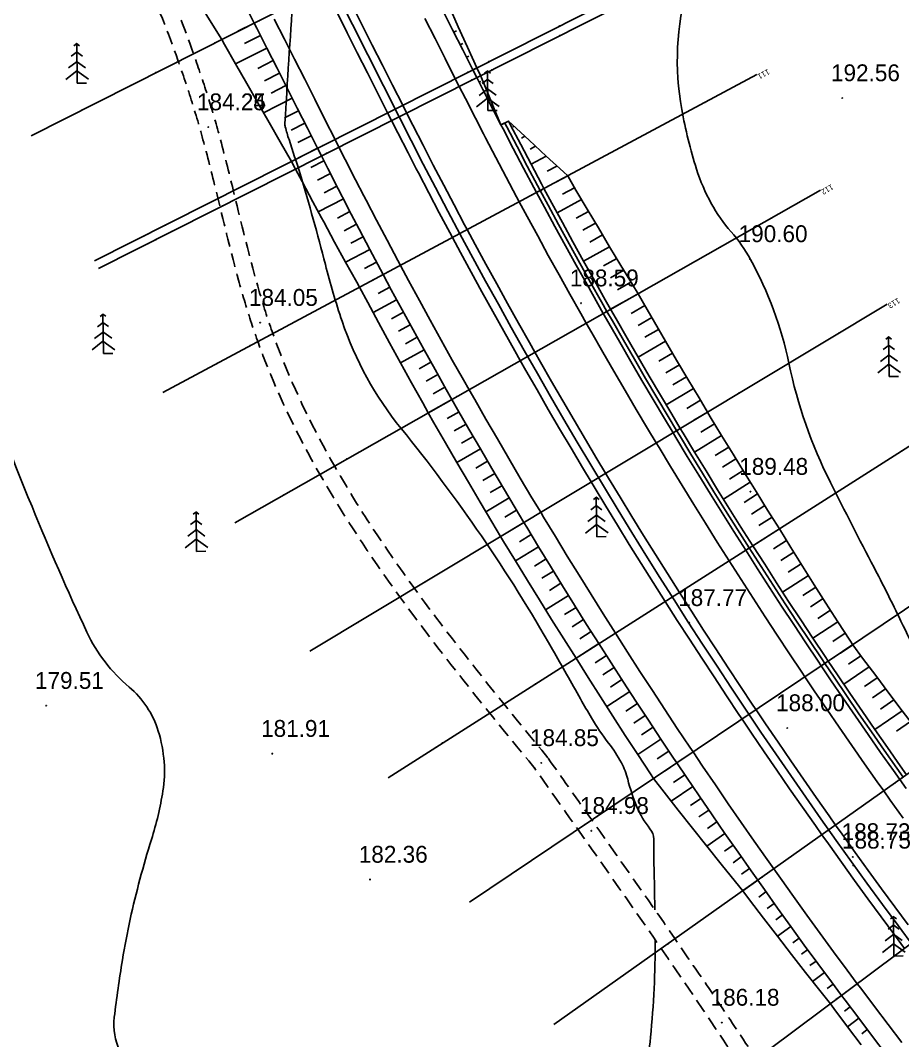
# Model space of a CAD drawing. Extents: x -83928 to -81707, y 15464 to 18601.
# Drawn here: x -82587.1 to -82429.9, y 15934.9 to 16116.6 of the extents above; entities that cross this region are included whole.
import ezdxf
from ezdxf.enums import TextEntityAlignment as Align

# ---------------------------------------------------------------- set-up
doc = ezdxf.new("R2010")
doc.units = 0
doc.header["$MEASUREMENT"] = 0
for name, pattern in [('ACAD_ISO03W100', [30, 12, -18]), ('INTERROMPU', [0.75, 0.5, -0.25]), ('TIRETPTx2', [2, 1, -0.5, 0, -0.5])]:
    doc.linetypes.add(name, pattern=pattern)
doc.layers.add('ACCE', color=4, linetype='INTERROMPU', lineweight=25)
for name, color, linetype in [('ALT', 7, 'Continuous'), ('ASSIETTE', 3, 'Continuous'), ('AXE_EN_PLAN', 1, 'Continuous'), ('CHAUSSEE_EXT', 5, 'Continuous'), ('CHAUSSEE_INT', 5, 'Continuous'), ('CNiv_1', 1, 'Continuous'), ('ECOULEMENT', 160, 'ACAD_ISO03W100'), ('FONDS_DE_FOSSE', 4, 'Continuous'), ('FOSSES', 3, 'Continuous'), ('LIMITE', 40, 'INTERROMPU'), ('PLATE-FORME', 6, 'Continuous'), ('POINTS', 3, 'Continuous'), ('POINTS_PROFILS', 1, 'Continuous'), ('PROFILS', 7, 'Continuous'), ('Talus', 5, 'Continuous'), ('USL', 2, 'Continuous')]:
    doc.layers.add(name, color=color, linetype=linetype)

# ---------------------------------------------------------------- blocks, each defined once
blk = doc.blocks.new('T10')
at = {"layer": 'USL'}
for p, q in [((0.024, 2.783), (-0.495, 2.402)), ((0.024, 3.531), (-0.257, 3.325)), ((-0.024, 3.531), (0.257, 3.325)), ((-0.024, 2.783), (0.495, 2.402)), ((0, 0), (0, 3.5)), ((0.024, 1.941), (-0.766, 1.362)), ((-0.024, 1.941), (0.766, 1.362)), ((-1.004, 0.339), (-0.024, 1.1)), ((-0.024, 1.1), (1.013, 0.339)), ((0, 0), (0.83, 0))]:
    blk.add_line(p, q, dxfattribs=at)

msp = doc.modelspace()

# ---------------------------------------------------------------- linework, layer by layer
at = {"layer": 'ACCE', "linetype": 'INTERROMPU', "ltscale": 5}
for points, knots in [([(-82493.12, 15985.25, 183.4), (-82498.87, 15992.28, 183.5), (-82504.61, 15999.29, 183.61), (-82515.47, 16013.36, 183.81), (-82520.61, 16020.41, 183.91), (-82527.32, 16030.79, 184.06), (-82529.27, 16033.98, 184.1), (-82534.8, 16043.69, 184.24), (-82538.06, 16050.33, 184.33), (-82541.65, 16059.53, 184.45), (-82542.49, 16061.88, 184.48), (-82544.04, 16066.65, 184.54), (-82544.75, 16069.07, 184.57), (-82546.75, 16076.41, 184.67), (-82547.93, 16081.39, 184.73), (-82549.93, 16089.58, 184.84), (-82550.72, 16092.77, 184.88), (-82552.23, 16098.3, 184.95), (-82552.92, 16100.65, 184.98), (-82554.38, 16105.32, 185.04), (-82555.16, 16107.64, 185.07), (-82557.59, 16114.56, 185.16), (-82559.36, 16119.11, 185.22), (-82565.04, 16132.62, 185.4), (-82569.31, 16141.4, 185.52), (-82575.02, 16152.37, 185.67), (-82576.26, 16154.71, 185.7), (-82578.77, 16159.37, 185.77), (-82580.05, 16161.69, 185.8), (-82582.64, 16166.25, 185.86), (-82583.96, 16168.5, 185.89), (-82585.43, 16170.88, 185.93), (-82585.53, 16171.04, 185.93), (-82585.63, 16171.2, 185.93)], [0, 0, 0, 0, 26.518646, 26.518646, 52.482608, 52.482608, 63.823763, 63.823763, 86.506074, 86.506074, 94.189676, 94.189676, 101.873279, 101.873279, 117.240484, 117.240484, 127.00578, 127.00578, 134.269767, 134.269767, 141.533755, 141.533755, 156.06173, 156.06173, 185.117681, 185.117681, 193.065079, 193.065079, 201.012477, 201.012477, 208.758807, 208.758807, 209.308859, 209.308859, 209.308859, 209.308859]), ([(-82495.44, 15983.35, 183.39), (-82501.18, 15990.36, 183.49), (-82506.92, 15997.39, 183.59), (-82517.95, 16011.65, 183.8), (-82523.22, 16018.9, 183.9), (-82530.06, 16029.52, 184.05), (-82532, 16032.71, 184.1), (-82537.53, 16042.44, 184.23), (-82540.8, 16049.11, 184.32), (-82544.42, 16058.37, 184.44), (-82545.27, 16060.73, 184.47), (-82546.82, 16065.5, 184.54), (-82547.53, 16067.91, 184.57), (-82549.54, 16075.18, 184.66), (-82550.7, 16080.08, 184.72), (-82552.66, 16088.12, 184.83), (-82553.44, 16091.27, 184.87), (-82554.96, 16096.95, 184.94), (-82555.7, 16099.48, 184.97), (-82557.27, 16104.52, 185.04), (-82558.11, 16107.02, 185.07), (-82560.76, 16114.48, 185.17), (-82562.7, 16119.39, 185.23), (-82568.4, 16132.67, 185.41), (-82572.43, 16140.93, 185.52), (-82576.67, 16149.04, 185.64)], [0, 0, 0, 0, 26.462073, 26.462073, 52.900417, 52.900417, 64.07725, 64.07725, 86.430915, 86.430915, 93.946764, 93.946764, 101.462612, 101.462612, 116.494309, 116.494309, 126.21831, 126.21831, 134.169969, 134.169969, 142.121627, 142.121627, 158.024945, 158.024945, 185.58706, 185.58706, 185.58706, 185.58706]), ([(-82317.57, 15737.24, 179.87), (-82318.07, 15737.47, 179.87), (-82318.58, 15737.7, 179.87), (-82320.23, 15738.47, 179.89), (-82321.36, 15739, 179.9), (-82324.69, 15740.65, 179.93), (-82326.81, 15741.81, 179.95), (-82329.64, 15743.74, 179.98), (-82330.51, 15744.39, 179.99), (-82332.16, 15745.79, 180.01), (-82332.95, 15746.52, 180.03), (-82335.22, 15748.85, 180.06), (-82336.6, 15750.55, 180.09), (-82340.73, 15756.43, 180.17), (-82343.07, 15761.1, 180.23), (-82347.42, 15770.94, 180.37), (-82349.43, 15776.11, 180.43), (-82352.63, 15783.39, 180.53), (-82353.65, 15785.6, 180.56), (-82355.77, 15789.94, 180.62), (-82356.87, 15792.08, 180.65), (-82360.27, 15798.4, 180.74), (-82362.67, 15802.49, 180.79), (-82370.2, 15814.45, 180.96), (-82375.64, 15822.02, 181.07), (-82385.36, 15834.7, 181.25), (-82389.54, 15839.91, 181.33), (-82397.85, 15850.16, 181.48), (-82401.98, 15855.2, 181.55), (-82408.9, 15863.84, 181.68), (-82411.72, 15867.42, 181.73), (-82420.03, 15878.29, 181.89), (-82425.34, 15885.73, 181.99), (-82435.73, 15900.85, 182.21), (-82440.8, 15908.53, 182.31), (-82449.09, 15921.13, 182.49), (-82452.31, 15926.04, 182.56), (-82458.02, 15934.65, 182.68), (-82460.49, 15938.36, 182.74), (-82465.47, 15945.73, 182.84), (-82467.99, 15949.4, 182.89), (-82475.56, 15960.38, 183.05), (-82480.67, 15967.64, 183.15), (-82488.21, 15978.32, 183.3), (-82490.63, 15981.75, 183.35), (-82493.06, 15985.17, 183.4)], [0.219627, 0.219627, 0.219627, 0.219627, 1.863411, 1.863411, 5.590233, 5.590233, 13.043878, 13.043878, 16.565189, 16.565189, 20.0865, 20.0865, 27.129122, 27.129122, 42.799001, 42.799001, 58.46888, 58.46888, 65.433144, 65.433144, 72.397407, 72.397407, 86.325933, 86.325933, 114.182986, 114.182986, 134.289069, 134.289069, 153.981964, 153.981964, 167.775839, 167.775839, 195.36359, 195.36359, 222.951341, 222.951341, 240.529051, 240.529051, 253.848759, 253.848759, 267.168466, 267.168466, 293.807882, 293.807882, 306.40243, 306.40243, 306.40243, 306.40243]), ([(-82386.09, 15830.7, 181.21), (-82391.42, 15837.53, 181.3), (-82396.91, 15844.24, 181.4), (-82405.26, 15854.52, 181.55), (-82408.14, 15858.07, 181.6), (-82413.57, 15864.92, 181.7), (-82416.12, 15868.21, 181.75), (-82421.14, 15874.87, 181.85), (-82423.6, 15878.23, 181.9), (-82430.88, 15888.43, 182.04), (-82435.6, 15895.34, 182.14), (-82444.63, 15908.86, 182.33), (-82448.96, 15915.47, 182.42), (-82456.53, 15926.97, 182.59), (-82459.76, 15931.87, 182.65), (-82469.56, 15946.48, 182.86), (-82476.23, 15956.1, 183), (-82487.13, 15971.61, 183.22), (-82491.32, 15977.52, 183.3), (-82495.51, 15983.44, 183.39)], [118.183492, 118.183492, 118.183492, 118.183492, 144.370034, 144.370034, 158.158021, 158.158021, 170.683564, 170.683564, 183.209108, 183.209108, 208.260195, 208.260195, 231.895085, 231.895085, 249.47743, 249.47743, 284.642121, 284.642121, 306.40243, 306.40243, 306.40243, 306.40243])]:
    msp.add_open_spline(points, degree=3, knots=knots, dxfattribs=at)
at = {"layer": 'ASSIETTE'}
for points in [[(-82554.89, 16119.18), (-82552.78, 16115.77), (-82551.2, 16113.2), (-82550.71, 16112.33), (-82548.72, 16108.86), (-82546.73, 16105.38), (-82544.74, 16101.9), (-82542.76, 16098.43), (-82540.77, 16094.95), (-82538.78, 16091.47), (-82538.07, 16090.11), (-82536.89, 16087.89), (-82534.97, 16084.29), (-82533.43, 16081.43), (-82533.43, 16081.42), (-82533.03, 16080.69), (-82531.08, 16077.1), (-82529.12, 16073.53), (-82527.14, 16069.95), (-82526.64, 16069.06), (-82525.2, 16066.36), (-82523.27, 16062.77), (-82521.32, 16059.18), (-82519.36, 16055.6), (-82517.39, 16052.03), (-82515.4, 16048.47), (-82514.4, 16046.69), (-82513.39, 16044.91), (-82511.36, 16041.37), (-82509.32, 16037.84), (-82507.26, 16034.31), (-82505.19, 16030.79), (-82503.11, 16027.29), (-82501.54, 16024.66), (-82501.01, 16023.79), (-82498.89, 16020.3), (-82496.75, 16016.82), (-82494.6, 16013.35), (-82492.44, 16009.89), (-82490.26, 16006.44), (-82488.07, 16003), (-82485.9, 15999.54), (-82483.71, 15996.09), (-82481.52, 15992.65), (-82479.31, 15989.22), (-82477.08, 15985.8), (-82474.84, 15982.39), (-82474.28, 15981.53), (-82472.4, 15979.11), (-82469.88, 15975.89), (-82467.35, 15972.68), (-82464.8, 15969.48), (-82462.25, 15966.29), (-82459.68, 15963.11), (-82458.39, 15961.53), (-82457.16, 15959.9), (-82454.69, 15956.66), (-82452.21, 15953.43), (-82449.71, 15950.21), (-82447.2, 15947), (-82444.68, 15943.79), (-82442.78, 15941.4), (-82442.17, 15940.58), (-82439.74, 15937.32), (-82437.29, 15934.07)], [(-82510.7, 16119.11), (-82509.05, 16115.46), (-82507.4, 16111.81), (-82505.75, 16108.17), (-82505.11, 16106.76), (-82504.18, 16104.52), (-82502.67, 16100.87), (-82501.45, 16097.98), (-82500.12, 16098.67), (-82499.49, 16098.08), (-82496.45, 16095.24), (-82493.4, 16092.41), (-82490.33, 16089.61), (-82489.57, 16088.91), (-82488.09, 16086.37), (-82486.11, 16082.99), (-82484.11, 16079.63), (-82482.11, 16076.27), (-82480.09, 16072.92), (-82478.05, 16069.57), (-82477.03, 16067.9), (-82476.06, 16066.21), (-82474.11, 16062.82), (-82472.15, 16059.44), (-82470.17, 16056.07), (-82468.18, 16052.7), (-82466.18, 16049.34), (-82464.67, 16046.83), (-82464.17, 16045.99), (-82462.15, 16042.64), (-82460.12, 16039.3), (-82458.07, 16035.97), (-82456.02, 16032.65), (-82453.95, 16029.33), (-82451.86, 16026.02), (-82449.81, 16022.7), (-82447.74, 16019.38), (-82445.65, 16016.07), (-82443.56, 16012.77), (-82441.45, 16009.47), (-82439.32, 16006.19), (-82438.79, 16005.37), (-82437.05, 16003.01), (-82434.71, 15999.87), (-82432.36, 15996.74), (-82430, 15993.62), (-82427.63, 15990.51)]]:
    msp.add_lwpolyline(points, dxfattribs=at)
at = {"layer": 'AXE_EN_PLAN'}
msp.add_lwpolyline([(-83020.09, 17089.73), (-82519.61, 16099.44)], dxfattribs=at)
msp.add_lwpolyline([(-82519.61, 16099.44, 0.151465), (-82107.9, 15673.66)], format="xyb", dxfattribs=at)
at = {"layer": 'CHAUSSEE_EXT'}
for points in [[(-82541.83, 16116.82), (-82540.03, 16113.25), (-82538.23, 16109.68), (-82536.42, 16106.11), (-82534.62, 16102.54), (-82532.81, 16098.97), (-82531.01, 16095.4), (-82530.32, 16094.03), (-82529.19, 16091.8), (-82527.35, 16088.2), (-82525.87, 16085.34), (-82525.87, 16085.34), (-82525.49, 16084.6), (-82523.62, 16081.01), (-82521.74, 16077.43), (-82519.84, 16073.85), (-82519.36, 16072.96), (-82517.92, 16070.29), (-82515.99, 16066.73), (-82514.05, 16063.18), (-82512.1, 16059.63), (-82510.12, 16056.1), (-82508.14, 16052.57), (-82507.14, 16050.81), (-82506.14, 16049.05), (-82504.13, 16045.54), (-82502.1, 16042.03), (-82500.06, 16038.54), (-82498.01, 16035.05), (-82495.94, 16031.57), (-82494.38, 16028.97), (-82493.85, 16028.1), (-82491.76, 16024.64), (-82489.65, 16021.18), (-82487.52, 16017.74), (-82485.39, 16014.3), (-82483.23, 16010.87), (-82481.07, 16007.45), (-82478.89, 16004.04), (-82476.7, 16000.63), (-82474.49, 15997.24), (-82472.27, 15993.86), (-82470.04, 15990.48), (-82467.79, 15987.11), (-82467.23, 15986.27), (-82465.53, 15983.75), (-82463.26, 15980.4), (-82460.97, 15977.06), (-82458.67, 15973.73), (-82456.36, 15970.41), (-82454.03, 15967.1), (-82452.86, 15965.45), (-82451.69, 15963.8), (-82449.34, 15960.5), (-82446.97, 15957.22), (-82444.59, 15953.94), (-82442.2, 15950.68), (-82439.79, 15947.42), (-82437.98, 15944.99), (-82437.37, 15944.18), (-82434.94, 15940.94), (-82432.5, 15937.72), (-82430.04, 15934.5)], [(-82515, 16116.93), (-82513.2, 16113.36), (-82511.39, 16109.79), (-82509.59, 16106.22), (-82508.9, 16104.85), (-82507.8, 16102.68), (-82506, 16099.16), (-82504.56, 16096.37), (-82504.56, 16096.37), (-82504.19, 16095.65), (-82502.36, 16092.15), (-82500.52, 16088.65), (-82498.66, 16085.16), (-82498.2, 16084.29), (-82496.8, 16081.68), (-82494.91, 16078.2), (-82493.02, 16074.73), (-82491.11, 16071.27), (-82489.18, 16067.82), (-82487.25, 16064.38), (-82486.27, 16062.66), (-82485.29, 16060.94), (-82483.33, 16057.51), (-82481.35, 16054.09), (-82479.36, 16050.68), (-82477.35, 16047.27), (-82475.33, 16043.88), (-82473.81, 16041.33), (-82473.3, 16040.49), (-82471.25, 16037.11), (-82469.19, 16033.73), (-82467.12, 16030.37), (-82465.03, 16027.01), (-82462.93, 16023.67), (-82460.82, 16020.33), (-82458.69, 16017), (-82456.55, 16013.67), (-82454.4, 16010.36), (-82452.23, 16007.06), (-82450.05, 16003.76), (-82447.85, 16000.47), (-82447.3, 15999.65), (-82445.65, 15997.19), (-82443.43, 15993.92), (-82441.19, 15990.66), (-82438.95, 15987.41), (-82436.69, 15984.17), (-82434.42, 15980.94), (-82433.28, 15979.32), (-82432.13, 15977.71), (-82429.84, 15974.5)]]:
    msp.add_lwpolyline(points, dxfattribs=at)
at = {"layer": 'CHAUSSEE_INT'}
for points in [[(-82527.98, 16119.34), (-82526.18, 16115.77), (-82524.37, 16112.2), (-82522.57, 16108.63), (-82520.77, 16105.06), (-82518.96, 16101.49), (-82518.27, 16100.12), (-82517.16, 16097.92), (-82515.34, 16094.37), (-82513.88, 16091.54), (-82513.88, 16091.54), (-82513.51, 16090.82), (-82511.66, 16087.27), (-82509.8, 16083.74), (-82507.93, 16080.21), (-82507.46, 16079.33), (-82506.04, 16076.69), (-82504.14, 16073.18), (-82502.22, 16069.68), (-82500.29, 16066.18), (-82498.35, 16062.69), (-82496.39, 16059.21), (-82495.4, 16057.47), (-82494.42, 16055.74), (-82492.43, 16052.27), (-82490.43, 16048.82), (-82488.42, 16045.37), (-82486.39, 16041.92), (-82484.35, 16038.49), (-82482.81, 16035.92), (-82482.29, 16035.07), (-82480.22, 16031.65), (-82478.14, 16028.24), (-82476.05, 16024.84), (-82473.94, 16021.45), (-82471.81, 16018.07), (-82469.68, 16014.69), (-82467.53, 16011.33), (-82465.36, 16007.97), (-82463.19, 16004.62), (-82461, 16001.28), (-82458.79, 15997.95), (-82456.58, 15994.63), (-82456.02, 15993.8), (-82454.35, 15991.31), (-82452.1, 15988.01), (-82449.85, 15984.71), (-82447.58, 15981.43), (-82445.29, 15978.15), (-82443, 15974.88), (-82441.85, 15973.25), (-82440.69, 15971.62), (-82438.37, 15968.37), (-82436.03, 15965.13), (-82433.68, 15961.9), (-82431.32, 15958.68), (-82428.95, 15955.47)], [(-82530.66, 16117.98), (-82528.86, 16114.41), (-82527.05, 16110.84), (-82525.25, 16107.27), (-82523.44, 16103.7), (-82521.64, 16100.13), (-82520.94, 16098.76), (-82519.83, 16096.56), (-82518.01, 16093), (-82516.55, 16090.16), (-82516.55, 16090.16), (-82516.17, 16089.44), (-82514.32, 16085.88), (-82512.45, 16082.34), (-82510.57, 16078.8), (-82510.1, 16077.92), (-82508.68, 16075.27), (-82506.77, 16071.75), (-82504.85, 16068.23), (-82502.91, 16064.73), (-82500.96, 16061.23), (-82499, 16057.73), (-82498.01, 16055.99), (-82497.02, 16054.25), (-82495.03, 16050.78), (-82493.02, 16047.31), (-82491, 16043.85), (-82488.97, 16040.4), (-82486.92, 16036.95), (-82485.38, 16034.38), (-82484.86, 16033.52), (-82482.79, 16030.09), (-82480.7, 16026.67), (-82478.6, 16023.26), (-82476.48, 16019.86), (-82474.35, 16016.47), (-82472.21, 16013.08), (-82470.05, 16009.71), (-82467.88, 16006.34), (-82465.7, 16002.98), (-82463.5, 15999.63), (-82461.29, 15996.29), (-82459.07, 15992.96), (-82458.51, 15992.13), (-82456.83, 15989.63), (-82454.58, 15986.32), (-82452.32, 15983.01), (-82450.04, 15979.72), (-82447.75, 15976.43), (-82445.45, 15973.15), (-82444.29, 15971.52), (-82443.13, 15969.88), (-82440.8, 15966.62), (-82438.46, 15963.37), (-82436.11, 15960.13), (-82433.74, 15956.9), (-82431.36, 15953.68), (-82429.56, 15951.27)]]:
    msp.add_lwpolyline(points, dxfattribs=at)
at = {"layer": 'CNiv_1'}
for points, elevation in [([(-82474.05, 15958.17, 0.000734), (-82474.22, 15967.61, -0.004276), (-82474.25, 15970.5, -0.001081), (-82474.25, 15970.62, 0.001029), (-82474.25, 15970.75, 0.172165), (-82474.91, 15972.59, -0.072151), (-82477.25, 15976.5, -0.038655), (-82478.87, 15981.41, 0.063918), (-82480, 15984.33, 0.040448), (-82482.28, 15987.84, -0.031145), (-82485.33, 15992.33, -0.005852), (-82487.28, 15995.71, 0.002258), (-82492.25, 16004.5, 0.040601), (-82519.25, 16043.92, -0.089645), (-82529.75, 16063, -0.018683), (-82532.74, 16073.12, 0.011774), (-82537.25, 16089.25, 0.006719), (-82539.21, 16095.36, -0.018264), (-82539.88, 16097.62, -0.077586), (-82539.94, 16098.27, -0.002235), (-82538.5, 16120.75, -0.057423)], 185), ([(-82380.5, 15934, -0.008902), (-82404.1, 15950.64, -0.033392), (-82410, 15955.6, -0.242807), (-82413.42, 15965.63, 0.156365), (-82416, 15981.33, 0.005887), (-82421.33, 15991.45, -0.011494), (-82424, 15996.67, -0.001304), (-82427.45, 16003.84, 0.001428), (-82430.6, 16010.4, 0.007953), (-82435, 16019.13, -0.004578), (-82442.75, 16034.25, -0.064599), (-82450.17, 16055.53, 0.07404), (-82457, 16074, 0.053807), (-82460.46, 16078.95, -0.052659), (-82464, 16084, -0.050769), (-82466.62, 16090.1, -0.030692), (-82469.25, 16100.75, -0.115049), (-82468.19, 16122.77, 0.104142)], 190), ([(-82589.5, 15911.5, 0.002395), (-82563.14, 15911.06, 0.004171), (-82548, 15911, 1.353142), (-82553.57, 15928.83, -0.64486), (-82570.33, 15939, -0.010194), (-82568.89, 15949.22, -0.014196), (-82567.5, 15956.5, -0.021776), (-82563.71, 15970.68, 0.035986), (-82561.67, 15979.33, 0.059687), (-82561.45, 15984.49, 0.054906), (-82562.5, 15990, 0.145128), (-82567.7, 15997.83, -0.109777), (-82575.2, 16007.6, -0.012141), (-82584.99, 16029.98, -0.009703), (-82596, 16058.5, -0.003598)], 180), ([(-82419.33, 15872.46, 0.127088), (-82430.09, 15873.3, -0.241008), (-82440, 15876.33, -0.034583), (-82452.02, 15889.73, 0.030548), (-82465.5, 15905, 0.000711), (-82466.11, 15905.61, -0.001129), (-82466.5, 15906, -0.076884), (-82472.78, 15914.62, -0.100607), (-82475, 15922.5, -0.043809), (-82474.83, 15935.46, 0.025733), (-82473.98, 15952.81)], 185)]:
    msp.add_lwpolyline(points, format="xyb", dxfattribs=dict(at, elevation=elevation))
at = {"layer": 'ECOULEMENT', "linetype": 'TIRETPTx2'}
msp.add_spline([(-82582.95, 16157.35, 185.75), (-82594.27, 16144.79, 185.64), (-82616.74, 16136.7, 185.61), (-82623.88, 16119.36, 185.43), (-82650.12, 16097.94, 185.25), (-82688.75, 16074.01, 185.08), (-82721.95, 16061.69, 185.04)], degree=3, dxfattribs=at)
at = {"layer": 'FONDS_DE_FOSSE'}
for points in [[(-82554.89, 16119.18), (-82552.78, 16115.77), (-82551.2, 16113.2), (-82550.71, 16112.33), (-82548.72, 16108.86), (-82546.73, 16105.38), (-82544.74, 16101.9), (-82542.76, 16098.43), (-82540.77, 16094.95), (-82538.78, 16091.47), (-82538.07, 16090.11), (-82536.89, 16087.89), (-82534.97, 16084.29), (-82533.43, 16081.43), (-82533.43, 16081.42), (-82533.03, 16080.69), (-82531.08, 16077.1), (-82529.12, 16073.53), (-82527.14, 16069.95), (-82526.64, 16069.06), (-82525.2, 16066.36), (-82523.27, 16062.77), (-82521.32, 16059.18), (-82519.36, 16055.6), (-82517.39, 16052.03), (-82515.4, 16048.47), (-82514.4, 16046.69), (-82513.39, 16044.91), (-82511.36, 16041.37), (-82509.32, 16037.84), (-82507.26, 16034.31), (-82505.19, 16030.79), (-82503.11, 16027.29), (-82501.54, 16024.66), (-82501.01, 16023.79), (-82498.89, 16020.3), (-82496.75, 16016.82), (-82494.6, 16013.35), (-82492.44, 16009.89), (-82490.26, 16006.44), (-82488.07, 16003), (-82485.9, 15999.54), (-82483.71, 15996.09), (-82481.52, 15992.65), (-82479.31, 15989.22), (-82477.08, 15985.8), (-82474.84, 15982.39), (-82474.28, 15981.53), (-82472.4, 15979.11), (-82469.88, 15975.89), (-82467.35, 15972.68), (-82464.8, 15969.48), (-82462.25, 15966.29), (-82459.68, 15963.11), (-82458.39, 15961.53), (-82457.16, 15959.9), (-82454.69, 15956.66), (-82452.21, 15953.43), (-82449.71, 15950.21), (-82447.2, 15947), (-82444.68, 15943.79), (-82442.78, 15941.4), (-82442.17, 15940.58), (-82439.74, 15937.32), (-82437.29, 15934.07)], [(-82510.7, 16119.11), (-82509.05, 16115.46), (-82507.4, 16111.81), (-82505.75, 16108.17), (-82505.11, 16106.76), (-82504.18, 16104.52), (-82502.67, 16100.87), (-82501.45, 16097.98), (-82500.78, 16098.32), (-82500.41, 16097.61), (-82498.59, 16094.12), (-82496.76, 16090.63), (-82494.92, 16087.16), (-82494.45, 16086.29), (-82493.05, 16083.69), (-82491.18, 16080.23), (-82489.29, 16076.78), (-82487.39, 16073.34), (-82485.48, 16069.9), (-82483.55, 16066.47), (-82482.58, 16064.76), (-82481.6, 16063.05), (-82479.65, 16059.63), (-82477.68, 16056.23), (-82475.69, 16052.83), (-82473.7, 16049.44), (-82471.68, 16046.06), (-82470.17, 16043.52), (-82469.66, 16042.68), (-82467.62, 16039.31), (-82465.57, 16035.96), (-82463.51, 16032.61), (-82461.43, 16029.27), (-82459.34, 16025.93), (-82457.23, 16022.61), (-82455.11, 16019.29), (-82452.98, 16015.98), (-82450.84, 16012.68), (-82448.68, 16009.39), (-82446.51, 16006.11), (-82444.32, 16002.84), (-82443.78, 16002.02), (-82442.13, 15999.57), (-82439.92, 15996.32), (-82437.69, 15993.07), (-82435.46, 15989.83), (-82433.21, 15986.61), (-82430.95, 15983.39), (-82429.81, 15981.78)]]:
    msp.add_lwpolyline(points, dxfattribs=at)
at = {"layer": 'FOSSES'}
for points in [[(-82554.89, 16119.18), (-82552.78, 16115.77), (-82551.2, 16113.2), (-82550.71, 16112.33), (-82548.72, 16108.86), (-82546.73, 16105.38), (-82544.74, 16101.9), (-82542.76, 16098.43), (-82540.77, 16094.95), (-82538.78, 16091.47), (-82538.07, 16090.11), (-82536.89, 16087.89), (-82534.97, 16084.29), (-82533.43, 16081.43), (-82533.43, 16081.42), (-82533.03, 16080.69), (-82531.08, 16077.1), (-82529.12, 16073.53), (-82527.14, 16069.95), (-82526.64, 16069.06), (-82525.2, 16066.36), (-82523.27, 16062.77), (-82521.32, 16059.18), (-82519.36, 16055.6), (-82517.39, 16052.03), (-82515.4, 16048.47), (-82514.4, 16046.69), (-82513.39, 16044.91), (-82511.36, 16041.37), (-82509.32, 16037.84), (-82507.26, 16034.31), (-82505.19, 16030.79), (-82503.11, 16027.29), (-82501.54, 16024.66), (-82501.01, 16023.79), (-82498.89, 16020.3), (-82496.75, 16016.82), (-82494.6, 16013.35), (-82492.44, 16009.89), (-82490.26, 16006.44), (-82488.07, 16003), (-82485.9, 15999.54), (-82483.71, 15996.09), (-82481.52, 15992.65), (-82479.31, 15989.22), (-82477.08, 15985.8), (-82474.84, 15982.39), (-82474.28, 15981.53), (-82472.4, 15979.11), (-82469.88, 15975.89), (-82467.35, 15972.68), (-82464.8, 15969.48), (-82462.25, 15966.29), (-82459.68, 15963.11), (-82458.39, 15961.53), (-82457.16, 15959.9), (-82454.69, 15956.66), (-82452.21, 15953.43), (-82449.71, 15950.21), (-82447.2, 15947), (-82444.68, 15943.79), (-82442.78, 15941.4), (-82442.17, 15940.58), (-82439.74, 15937.32), (-82437.29, 15934.07)], [(-82510.7, 16119.11), (-82509.05, 16115.46), (-82507.4, 16111.81), (-82505.75, 16108.17), (-82505.11, 16106.76), (-82504.18, 16104.52), (-82502.67, 16100.87), (-82501.45, 16097.98), (-82500.12, 16098.67), (-82499.75, 16097.95), (-82497.93, 16094.47), (-82496.1, 16090.99), (-82494.25, 16087.51), (-82493.79, 16086.65), (-82492.39, 16084.05), (-82490.52, 16080.59), (-82488.64, 16077.14), (-82486.74, 16073.7), (-82484.82, 16070.26), (-82482.89, 16066.84), (-82481.92, 16065.13), (-82480.95, 16063.42), (-82479, 16060.01), (-82477.03, 16056.6), (-82475.05, 16053.21), (-82473.05, 16049.82), (-82471.04, 16046.44), (-82469.52, 16043.91), (-82469.02, 16043.07), (-82466.98, 16039.7), (-82464.93, 16036.35), (-82462.87, 16033), (-82460.79, 16029.66), (-82458.7, 16026.33), (-82456.6, 16023.01), (-82454.48, 16019.7), (-82452.35, 16016.39), (-82450.21, 16013.09), (-82448.05, 16009.81), (-82445.88, 16006.53), (-82443.7, 16003.26), (-82443.15, 16002.44), (-82441.51, 15999.99), (-82439.3, 15996.74), (-82437.08, 15993.5), (-82434.84, 15990.26), (-82432.59, 15987.04), (-82430.33, 15983.82), (-82429.2, 15982.21)]]:
    msp.add_lwpolyline(points, dxfattribs=at)
at = {"layer": 'LIMITE', "linetype": 'INTERROMPU', "ltscale": 5}
for points in [[(-82589.91, 16450.62, 189.03), (-82585.41, 16409.5, 188.8), (-82487.52, 16397.53, 188.35), (-82459.29, 16357.54, 187.78), (-82444.25, 16367.31, 187.85), (-82446.68, 16388.82, 188.11), (-82434.19, 16398, 188.19), (-82407.04, 16394.58, 188.06), (-82373.55, 16337.21, 187.13), (-82367.71, 16299.43, 186.79), (-82371.9, 16253.38, 186.25), (-82380.23, 16205.29, 185.7), (-82391.12, 16156, 185.14), (-82406.5, 16083.04, 184.31)], [(-82724.03, 16003.14, 184.34), (-82624.82, 15896.92, 182.75), (-82580.83, 15865.53, 182.24), (-82594.64, 15832.71, 2.3), (-82728.67, 15920.08, 183.36)]]:
    msp.add_spline(points, degree=3, dxfattribs=at)
at = {"layer": 'PLATE-FORME'}
for points in [[(-82546.76, 16118.81), (-82545.41, 16116.13), (-82544.96, 16115.24), (-82543.15, 16111.67), (-82541.35, 16108.1), (-82539.55, 16104.53), (-82537.74, 16100.96), (-82535.94, 16097.39), (-82534.13, 16093.82), (-82533.44, 16092.45), (-82532.31, 16090.22), (-82530.46, 16086.6), (-82528.98, 16083.73), (-82528.98, 16083.73), (-82528.6, 16082.99), (-82526.72, 16079.39), (-82524.83, 16075.79), (-82522.92, 16072.21), (-82522.44, 16071.31), (-82521, 16068.63), (-82519.07, 16065.06), (-82517.12, 16061.49), (-82515.16, 16057.94), (-82513.18, 16054.39), (-82511.19, 16050.85), (-82510.19, 16049.08), (-82509.18, 16047.31), (-82507.16, 16043.79), (-82505.13, 16040.27), (-82503.08, 16036.77), (-82501.02, 16033.27), (-82498.94, 16029.77), (-82497.38, 16027.16), (-82496.85, 16026.29), (-82494.75, 16022.82), (-82492.63, 16019.35), (-82490.5, 16015.89), (-82488.35, 16012.44), (-82486.2, 16009), (-82484.02, 16005.57), (-82481.84, 16002.15), (-82479.64, 15998.73), (-82477.42, 15995.33), (-82475.19, 15991.93), (-82472.95, 15988.54), (-82470.7, 15985.16), (-82470.13, 15984.32), (-82468.43, 15981.79), (-82466.15, 15978.43), (-82463.85, 15975.08), (-82461.55, 15971.74), (-82459.22, 15968.41), (-82456.89, 15965.08), (-82455.72, 15963.42), (-82454.54, 15961.77), (-82452.18, 15958.46), (-82449.8, 15955.17), (-82447.42, 15951.88), (-82445.02, 15948.6), (-82442.6, 15945.34), (-82440.78, 15942.89), (-82440.17, 15942.08), (-82437.73, 15938.83), (-82435.28, 15935.6), (-82432.82, 15932.37)], [(-82511.88, 16118.51), (-82510.07, 16114.94), (-82508.27, 16111.37), (-82506.47, 16107.8), (-82505.77, 16106.43), (-82504.68, 16104.27), (-82502.88, 16100.76), (-82501.45, 16097.98), (-82501.45, 16097.98), (-82501.08, 16097.26), (-82499.26, 16093.77), (-82497.42, 16090.28), (-82495.58, 16086.81), (-82495.11, 16085.94), (-82493.72, 16083.34), (-82491.84, 16079.87), (-82489.95, 16076.42), (-82488.05, 16072.97), (-82486.13, 16069.53), (-82484.2, 16066.1), (-82483.23, 16064.39), (-82482.25, 16062.67), (-82480.3, 16059.26), (-82478.32, 16055.85), (-82476.34, 16052.45), (-82474.34, 16049.06), (-82472.33, 16045.67), (-82470.81, 16043.14), (-82470.3, 16042.29), (-82468.26, 16038.92), (-82466.21, 16035.56), (-82464.14, 16032.21), (-82462.06, 16028.87), (-82459.97, 16025.53), (-82457.86, 16022.21), (-82455.74, 16018.89), (-82453.61, 16015.58), (-82451.46, 16012.27), (-82449.3, 16008.98), (-82447.13, 16005.7), (-82444.95, 16002.42), (-82444.4, 16001.6), (-82442.75, 15999.15), (-82440.54, 15995.9), (-82438.31, 15992.65), (-82436.07, 15989.41), (-82433.82, 15986.18), (-82431.56, 15982.95), (-82430.42, 15981.35), (-82429.28, 15979.74)]]:
    msp.add_lwpolyline(points, dxfattribs=at)
at = {"layer": 'POINTS', "extrusion": (0.002059, -0.012217, 0.999923)}
for centre in [(-82440.87, 16101.74, -182.42), (-82553.81, 16096.56, -182.42), (-82553.8, 16096.56, -182.42), (-82457.32, 16073.07, -182.42), (-82487.39, 16065.19, -182.42), (-82544.55, 16061.72, -182.42), (-82457.21, 16031.61, -182.42), (-82468.09, 16008.24, -182.42), (-82582.66, 15993.48, -182.42), (-82450.66, 15989.5, -182.42), (-82542.38, 15984.93, -182.42), (-82494.49, 15983.28, -182.42), (-82485.58, 15971.18, -182.42), (-82438.98, 15966.53, -182.42), (-82438.9, 15965.02, -182.42), (-82524.98, 15962.51, -182.42), (-82462.31, 15937.03, -182.42)]:
    msp.add_circle(centre, 0.05, dxfattribs=at)
at = {"layer": 'POINTS_PROFILS'}
for p in [(-82545.41, 16116.13), (-82544.52, 16116.58), (-82491.06, 16115.59), (-82490.99, 16113.9), (-82552.47, 16112.56), (-82551.2, 16113.2), (-82559.24, 16109.14), (-82503.64, 16109.23), (-82562.97, 16107.26), (-82507.36, 16107.35), (-82506.47, 16107.8), (-82505.75, 16108.17), (-82505.11, 16106.76), (-82503.12, 16107.77), (-82567.45, 16104.99), (-82509.59, 16106.22), (-82508.9, 16104.85), (-82506.66, 16105.98), (-82505.77, 16106.43), (-82518.96, 16101.49), (-82465.1, 16102), (-82464.7, 16102.22), (-82576.2, 16100.57), (-82521.64, 16100.13), (-82520.3, 16100.81), (-82519.61, 16099.44), (-82518.27, 16100.12), (-82520.94, 16098.76), (-82534.13, 16093.82), (-82533.24, 16094.27), (-82531.01, 16095.4), (-82530.32, 16094.03), (-82533.44, 16092.45), (-82532.55, 16092.9), (-82538.78, 16091.47), (-82538.07, 16090.11), (-82489.57, 16088.91), (-82493.79, 16086.65), (-82493.09, 16087.02), (-82551.47, 16085.06), (-82495.99, 16085.47), (-82495.11, 16085.94), (-82494.67, 16086.17), (-82494.23, 16086.41), (-82551.07, 16083.54), (-82498.2, 16084.29), (-82453.23, 16081.42), (-82561.19, 16080.14), (-82507.46, 16079.33), (-82564.92, 16078.26), (-82564.34, 16078.56), (-82562.92, 16077.55), (-82560.03, 16079.01), (-82510.1, 16077.92), (-82508.78, 16078.62), (-82458.28, 16078.55), (-82564.23, 16076.89), (-82462.31, 16076.26), (-82519.36, 16072.96), (-82522.44, 16071.31), (-82521.56, 16071.78), (-82526.64, 16069.06), (-82531.11, 16066.67), (-82477.03, 16067.9), (-82482.36, 16064.88), (-82481.92, 16065.13), (-82480.51, 16065.93), (-82538.13, 16062.92), (-82484.1, 16063.89), (-82483.23, 16064.39), (-82482.79, 16064.63), (-82540.49, 16061.65), (-82486.27, 16062.66), (-82542.91, 16060.36), (-82441.24, 16060.92), (-82546.14, 16058.63), (-82495.4, 16057.47), (-82498.01, 16055.99), (-82496.71, 16056.73), (-82552.86, 16055.03), (-82552.11, 16055.43), (-82507.14, 16050.81), (-82459.05, 16050.21), (-82510.19, 16049.08), (-82509.32, 16049.57), (-82514.4, 16046.69), (-82464.67, 16046.83), (-82468.1, 16044.77), (-82470.81, 16043.14), (-82470.38, 16043.39), (-82469.95, 16043.65), (-82469.52, 16043.91), (-82473.81, 16041.33), (-82471.67, 16042.62), (-82430.05, 16039.89), (-82528.92, 16038.44), (-82482.81, 16035.92), (-82485.38, 16034.38), (-82484.09, 16035.15), (-82540.19, 16032.04), (-82494.38, 16028.97), (-82497.38, 16027.16), (-82496.52, 16027.68), (-82451.86, 16026.02), (-82501.54, 16024.66), (-82456.6, 16023.01), (-82455.24, 16023.88), (-82458.71, 16021.67), (-82457.86, 16022.21), (-82457.44, 16022.47), (-82457.02, 16022.74), (-82460.82, 16020.33), (-82514.97, 16016.58), (-82470.94, 16013.89), (-82469.68, 16014.69), (-82472.21, 16013.08), (-82526.94, 16009.38), (-82481.07, 16007.45), (-82484.02, 16005.57), (-82483.18, 16006.11), (-82438.79, 16005.37), (-82488.07, 16003), (-82442.11, 16003.14), (-82445.23, 16001.05), (-82444.4, 16001.6), (-82443.98, 16001.88), (-82443.57, 16002.16), (-82443.15, 16002.44), (-82447.3, 15999.65), (-82495.32, 15998.38), (-82456.02, 15993.8), (-82458.51, 15992.13), (-82457.27, 15992.96), (-82513.13, 15987.06), (-82511.89, 15987.85), (-82469.3, 15984.88), (-82467.23, 15986.27), (-82470.13, 15984.32), (-82474.28, 15981.53), (-82430.42, 15981.35), (-82430.01, 15981.63), (-82433.28, 15979.32), (-82431.24, 15980.77), (-82484.29, 15974.81), (-82484.16, 15974.9), (-82486.54, 15973.3), (-82486.22, 15973.52), (-82443.07, 15972.38), (-82441.85, 15973.25), (-82444.29, 15971.52), (-82498.77, 15965.09), (-82452.86, 15965.45), (-82455.72, 15963.42), (-82454.9, 15964), (-82458.39, 15961.53), (-82471.75, 15952.06), (-82471.65, 15952.14), (-82478.82, 15947.05), (-82437.98, 15944.99), (-82483.87, 15943.48), (-82440.78, 15942.89), (-82439.98, 15943.49), (-82442.78, 15941.4)]:
    msp.add_point(p, dxfattribs=at)
at = {"layer": 'PROFILS'}
for points in [[(-82585.13, 16096.06), (-82478.03, 16150.19)], [(-82573.85, 16073.75), (-82466.75, 16127.87)], [(-82573.16, 16072.38), (-82466.06, 16126.5)], [(-82561.68, 16050.31), (-82455.88, 16106.94)], [(-82548.88, 16027.11), (-82444.53, 16086.36)], [(-82535.51, 16004.23), (-82432.67, 16066.07)], [(-82521.57, 15981.69), (-82420.31, 16046.08)], [(-82507.07, 15959.51), (-82407.46, 16026.41)], [(-82492.03, 15937.7), (-82394.11, 16007.07)], [(-82476.44, 15916.27), (-82380.29, 15988.07)]]:
    msp.add_lwpolyline(points, dxfattribs=at)
at = {"layer": 'Talus'}
for points in [[(-82545.41, 16116.13), (-82548.31, 16114.67)], [(-82544.28, 16113.9), (-82547.12, 16112.47)], [(-82509.85, 16114.5), (-82509.35, 16114.75)], [(-82508.72, 16112.26), (-82508.27, 16112.5)], [(-82543.15, 16111.67), (-82548.72, 16108.86)], [(-82507.59, 16110.03), (-82507.19, 16110.24)], [(-82542.03, 16109.44), (-82544.75, 16108.06)], [(-82540.9, 16107.21), (-82543.57, 16105.86)], [(-82506.47, 16107.8), (-82505.75, 16108.17)], [(-82539.77, 16104.98), (-82542.38, 16103.66)], [(-82505.34, 16105.58), (-82505.05, 16105.74)], [(-82504.23, 16103.39), (-82504.02, 16103.5)], [(-82538.64, 16102.74), (-82543.75, 16100.16)], [(-82503.11, 16101.2), (-82502.98, 16101.26)], [(-82537.52, 16100.51), (-82540.01, 16099.25)], [(-82536.39, 16098.28), (-82538.83, 16097.05)], [(-82501.98, 16099.01), (-82501.9, 16099.05)], [(-82499.11, 16097.73), (-82499.32, 16097.62)], [(-82535.26, 16096.05), (-82537.64, 16094.85)], [(-82497.21, 16095.95), (-82497.8, 16095.64)], [(-82534.13, 16093.82), (-82538.78, 16091.47)], [(-82495.3, 16094.18), (-82496.27, 16093.67)], [(-82493.4, 16092.41), (-82496.1, 16090.99)], [(-82533, 16091.58), (-82535.3, 16090.41)], [(-82491.48, 16090.66), (-82493.21, 16089.74)], [(-82531.85, 16089.31), (-82534.13, 16088.15)], [(-82489.57, 16088.91), (-82491.68, 16087.78)], [(-82530.69, 16087.05), (-82532.95, 16085.89)], [(-82488.34, 16086.79), (-82490.48, 16085.64)], [(-82529.53, 16084.79), (-82534, 16082.49)], [(-82487.1, 16084.68), (-82491.46, 16082.32)], [(-82528.36, 16082.54), (-82530.58, 16081.39)], [(-82485.86, 16082.57), (-82488.07, 16081.37)], [(-82527.19, 16080.29), (-82529.38, 16079.14)], [(-82484.61, 16080.47), (-82486.86, 16079.24)], [(-82526.01, 16078.04), (-82528.18, 16076.9)], [(-82483.36, 16078.37), (-82485.64, 16077.11)], [(-82524.83, 16075.79), (-82529.12, 16073.53)], [(-82482.11, 16076.27), (-82486.74, 16073.7)], [(-82480.84, 16074.17), (-82483.19, 16072.86)], [(-82523.64, 16073.55), (-82525.76, 16072.42)], [(-82479.58, 16072.08), (-82481.96, 16070.74)], [(-82522.44, 16071.31), (-82524.54, 16070.19)], [(-82521.24, 16069.07), (-82523.34, 16067.94)], [(-82478.31, 16069.99), (-82480.72, 16068.63)], [(-82520.04, 16066.84), (-82524.24, 16064.57)], [(-82477.03, 16067.9), (-82481.92, 16065.13)], [(-82475.82, 16065.78), (-82478.26, 16064.39)], [(-82518.82, 16064.61), (-82520.93, 16063.46)], [(-82474.6, 16063.67), (-82477.04, 16062.26)], [(-82517.61, 16062.38), (-82519.71, 16061.23)], [(-82473.38, 16061.55), (-82475.82, 16060.14)], [(-82516.38, 16060.16), (-82518.49, 16059)], [(-82472.15, 16059.44), (-82477.03, 16056.6)], [(-82515.16, 16057.94), (-82519.36, 16055.6)], [(-82513.92, 16055.72), (-82516.02, 16054.54)], [(-82470.91, 16057.33), (-82473.35, 16055.91)], [(-82469.67, 16055.22), (-82472.11, 16053.79)], [(-82512.68, 16053.5), (-82514.79, 16052.32)], [(-82468.43, 16053.12), (-82470.87, 16051.68)], [(-82511.44, 16051.29), (-82513.54, 16050.1)], [(-82467.18, 16051.02), (-82472.05, 16048.13)], [(-82510.19, 16049.08), (-82514.4, 16046.69)], [(-82465.93, 16048.92), (-82468.36, 16047.47)], [(-82508.93, 16046.87), (-82511.03, 16045.67)], [(-82464.67, 16046.83), (-82467.1, 16045.37)], [(-82507.67, 16044.67), (-82509.77, 16043.46)], [(-82463.41, 16044.74), (-82465.83, 16043.27)], [(-82506.4, 16042.47), (-82508.5, 16041.26)], [(-82462.15, 16042.64), (-82466.98, 16039.7)], [(-82505.13, 16040.27), (-82509.32, 16037.84)], [(-82460.88, 16040.56), (-82463.29, 16039.08)], [(-82503.85, 16038.08), (-82505.94, 16036.86)], [(-82459.61, 16038.47), (-82462.01, 16036.99)], [(-82502.56, 16035.89), (-82504.66, 16034.66)], [(-82458.33, 16036.39), (-82460.73, 16034.9)], [(-82457.04, 16034.31), (-82461.83, 16031.33)], [(-82501.28, 16033.7), (-82503.36, 16032.47)], [(-82455.76, 16032.23), (-82458.14, 16030.74)], [(-82499.98, 16031.52), (-82504.15, 16029.04)], [(-82454.46, 16030.16), (-82456.84, 16028.66)], [(-82498.68, 16029.34), (-82500.76, 16028.09)], [(-82497.38, 16027.16), (-82499.46, 16025.91)], [(-82453.16, 16028.09), (-82455.54, 16026.59)], [(-82496.06, 16024.99), (-82498.14, 16023.73)], [(-82451.86, 16026.02), (-82456.6, 16023.01)], [(-82450.58, 16023.94), (-82452.93, 16022.44)], [(-82494.75, 16022.82), (-82498.89, 16020.3)], [(-82449.29, 16021.87), (-82451.62, 16020.37)], [(-82493.43, 16020.65), (-82495.49, 16019.39)], [(-82447.99, 16019.79), (-82450.31, 16018.3)], [(-82492.1, 16018.49), (-82494.16, 16017.22)], [(-82446.69, 16017.72), (-82451.28, 16014.74)], [(-82490.77, 16016.32), (-82492.82, 16015.06)], [(-82445.39, 16015.66), (-82447.66, 16014.17)], [(-82489.43, 16014.17), (-82493.52, 16011.62)], [(-82488.08, 16012.01), (-82490.12, 16010.74)], [(-82444.08, 16013.59), (-82446.34, 16012.11)], [(-82442.77, 16011.53), (-82445, 16010.05)], [(-82486.73, 16009.86), (-82488.77, 16008.58)], [(-82441.45, 16009.47), (-82445.88, 16006.53)], [(-82485.38, 16007.72), (-82487.41, 16006.43)], [(-82440.12, 16007.42), (-82442.32, 16005.95)], [(-82484.02, 16005.57), (-82488.07, 16003)], [(-82438.79, 16005.37), (-82440.97, 16003.9)], [(-82482.66, 16003.43), (-82484.68, 16002.13)], [(-82437.34, 16003.4), (-82439.56, 16001.9)], [(-82481.29, 16001.29), (-82483.32, 15999.99)], [(-82435.88, 16001.44), (-82440.4, 15998.37)], [(-82434.42, 15999.48), (-82436.72, 15997.91)], [(-82479.91, 15999.16), (-82481.95, 15997.84)], [(-82432.95, 15997.52), (-82435.29, 15995.91)], [(-82478.53, 15997.03), (-82482.62, 15994.37)], [(-82477.14, 15994.9), (-82479.19, 15993.56)], [(-82431.48, 15995.57), (-82433.86, 15993.92)], [(-82475.75, 15992.78), (-82477.81, 15991.43)], [(-82430, 15993.62), (-82434.84, 15990.26)], [(-82474.35, 15990.66), (-82476.41, 15989.3)], [(-82428.52, 15991.67), (-82430.98, 15989.96)], [(-82472.95, 15988.54), (-82477.08, 15985.8)], [(-82471.54, 15986.43), (-82473.61, 15985.05)], [(-82470.13, 15984.32), (-82472.21, 15982.93)], [(-82468.71, 15982.21), (-82470.71, 15980.86)], [(-82467.29, 15980.11), (-82471.14, 15977.5)], [(-82465.86, 15978.01), (-82467.71, 15976.75)], [(-82464.43, 15975.92), (-82466.2, 15974.7)], [(-82462.99, 15973.83), (-82464.69, 15972.65)], [(-82461.55, 15971.74), (-82464.8, 15969.48)], [(-82460.09, 15969.66), (-82461.65, 15968.57)], [(-82458.64, 15967.58), (-82460.12, 15966.54)], [(-82457.18, 15965.5), (-82458.59, 15964.5)], [(-82455.72, 15963.42), (-82458.39, 15961.53)], [(-82454.25, 15961.35), (-82455.55, 15960.43)], [(-82452.77, 15959.29), (-82454.04, 15958.38)], [(-82451.29, 15957.23), (-82452.52, 15956.34)], [(-82449.8, 15955.17), (-82452.21, 15953.43)], [(-82448.31, 15953.11), (-82449.48, 15952.26)], [(-82446.82, 15951.06), (-82447.95, 15950.23)], [(-82445.32, 15949.01), (-82446.42, 15948.21)], [(-82443.81, 15946.97), (-82445.94, 15945.4)], [(-82442.3, 15944.93), (-82443.33, 15944.16)], [(-82440.78, 15942.89), (-82441.78, 15942.15)], [(-82439.26, 15940.86), (-82440.26, 15940.11)], [(-82437.73, 15938.83), (-82439.74, 15937.32)], [(-82436.2, 15936.81), (-82437.2, 15936.05)]]:
    msp.add_lwpolyline(points, dxfattribs=at)

# ---------------------------------------------------------------- block references
at = {"extrusion": (0.000932032, -0.005533, 0.999984), "xscale": 2.000000000010331, "yscale": 1.999999999992818, "zscale": 2.000000000000016, "rotation": 0.6767476860794991}
for p in [(-82576.91, 16104.77, -162.28), (-82503.75, 16099.89, -162.28), (-82572.24, 16056.58, -162.28), (-82432.28, 16052.5, -162.28), (-82484.36, 16023.96, -162.28), (-82555.65, 16021.35, -162.28), (-82431.43, 15949.26, -162.28)]:
    msp.add_blockref('T10', p, dxfattribs=at)

# ---------------------------------------------------------------- texts
at = {"layer": 'ALT', "extrusion": (0.002059, -0.012217, 0.999923)}
for s, p in [('192.56', (-82442.87, 16104.74, -182.42)), ('184.25', (-82555.81, 16099.56, -182.42)), ('184.24', (-82555.8, 16099.56, -182.42)), ('190.60', (-82459.32, 16076.07, -182.42)), ('188.59', (-82489.39, 16068.19, -182.42)), ('184.05', (-82546.55, 16064.72, -182.42)), ('189.48', (-82459.21, 16034.61, -182.42)), ('187.77', (-82470.09, 16011.24, -182.42)), ('179.51', (-82584.66, 15996.48, -182.42)), ('188.00', (-82452.65, 15992.5, -182.42)), ('181.91', (-82544.38, 15987.93, -182.42)), ('184.85', (-82496.49, 15986.28, -182.42)), ('184.98', (-82487.58, 15974.19, -182.42)), ('188.73', (-82440.98, 15969.53, -182.42)), ('188.75', (-82440.9, 15968.02, -182.42)), ('182.36', (-82526.98, 15965.51, -182.42)), ('186.18', (-82464.31, 15940.03, -182.42))]:
    msp.add_text(s, height=3, rotation=359.9958, dxfattribs=at).set_placement(p)
at = {"layer": 'PROFILS'}
for s, rotation, p in [(' 111', 208.1557, (-82455.88, 16106.94)), (' 112', 209.5881, (-82444.53, 16086.36)), (' 113', 211.0205, (-82432.67, 16066.07))]:
    msp.add_text(s, height=1, rotation=rotation, dxfattribs=at).set_placement(p, align=Align.RIGHT)

doc.saveas('drawing.dxf')
